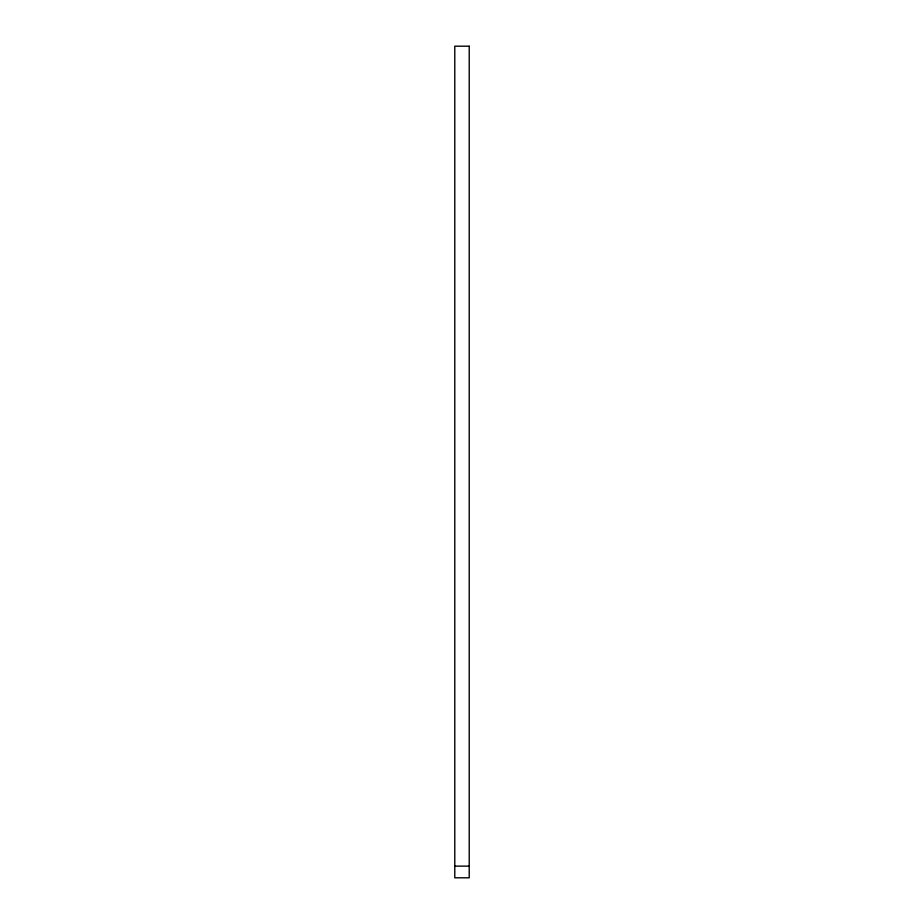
<?xml version="1.0" encoding="UTF-8"?>
<svg xmlns="http://www.w3.org/2000/svg" width="924" height="924" viewBox="0 0 924 924"><rect width="100%" height="100%" fill="white"/><g stroke="black" fill="none" stroke-linecap="round" stroke-linejoin="round"><path stroke-width="1.39" d="M454.781 866.135L469.219 866.135M469.219 46.2L454.781 46.2L454.781 877.8L469.219 877.8L469.219 46.2"/></g></svg>
